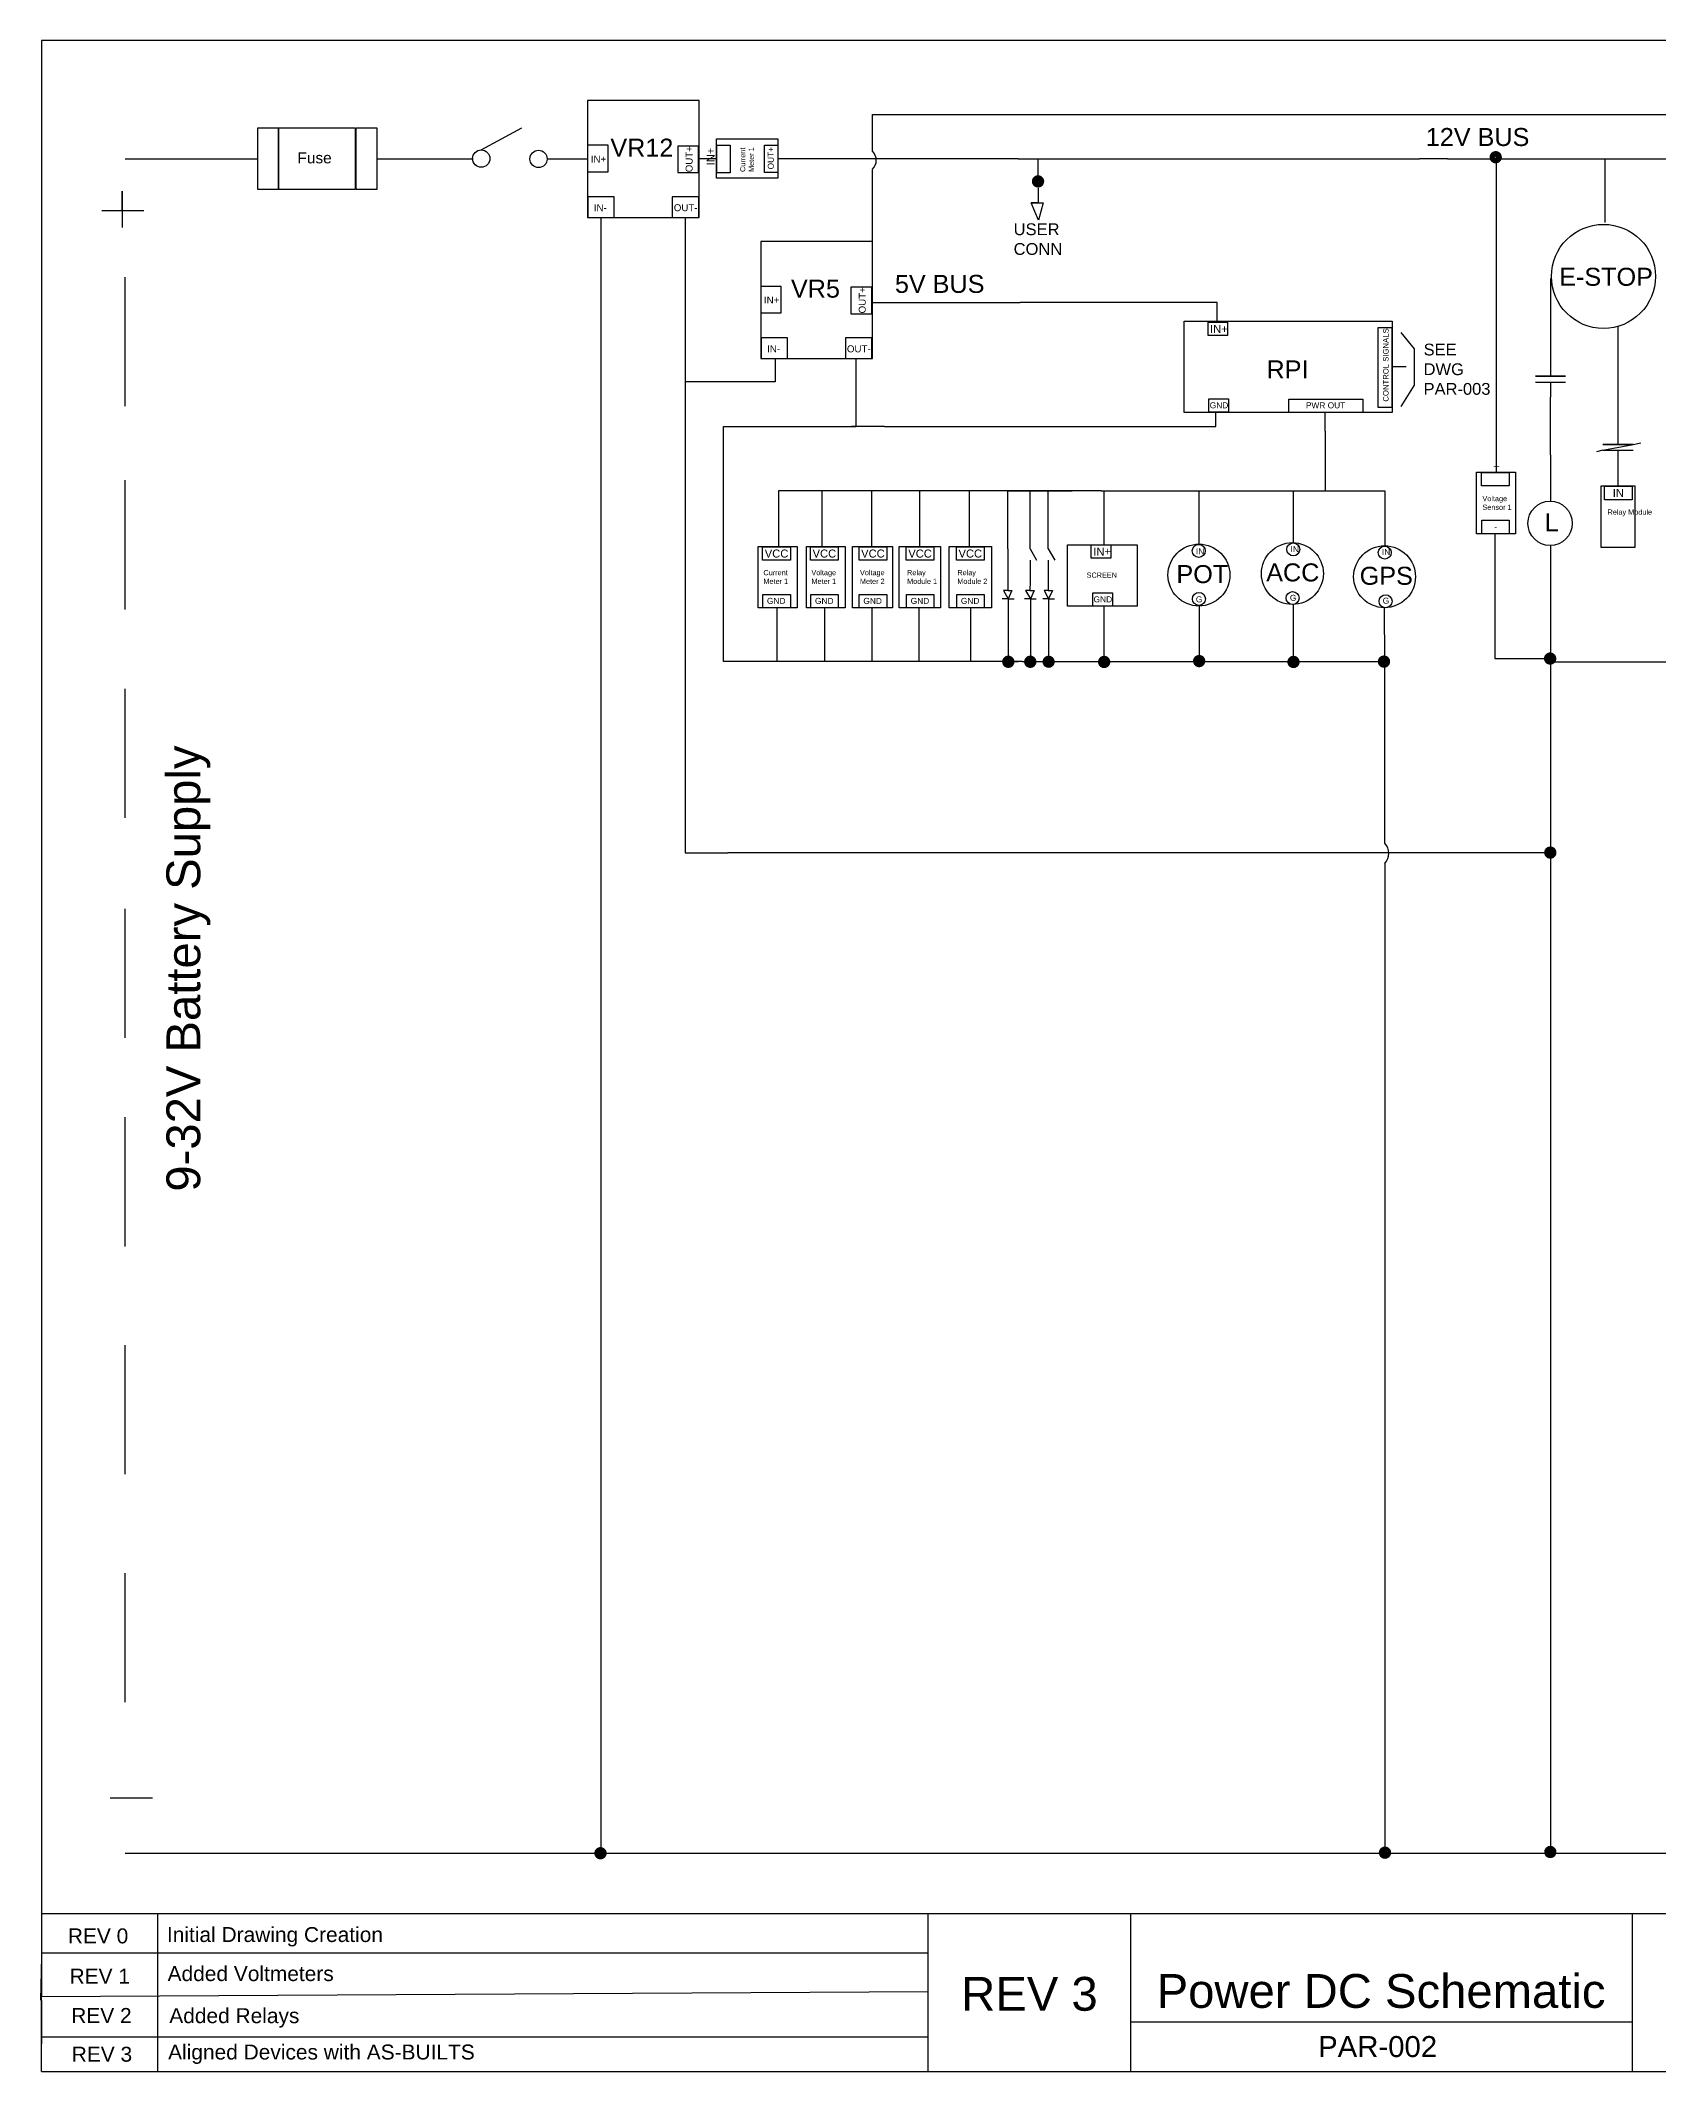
# Model space of a CAD drawing. Header units: inches. Extents: x -1.8 to 13.8, y -1.4 to 10.6.
# Drawn here: x -1.78 to 7.79, y -1.44 to 10.57 of the extents above; entities that cross this region are included whole.
import ezdxf

# ---------------------------------------------------------------- set-up
doc = ezdxf.new("R2010")
doc.units = ezdxf.units.IN
doc.header["$MEASUREMENT"] = 0
doc.styles.get("Standard").update_dxf_attribs({"font": 'arial.ttf'})

msp = doc.modelspace()

# ---------------------------------------------------------------- linework, layer by layer
for p, q in [((-1.772, 10.57), (-1.772, -0.51)), ((13.761, 10.57), (-1.772, 10.57)), ((3.143, 9.915), (3.143, 10.132)), ((3.143, 10.132), (10.438, 10.132)), ((0.829, 9.923), (1.069, 10.054)), ((-1.278, 9.87), (-0.498, 9.87)), ((0.212, 9.87), (0.781, 9.87)), ((1.219, 9.87), (1.455, 9.87)), ((2.22, 9.87), (2.118, 9.87)), ((2.873, 9.87), (2.584, 9.87)), ((3.237, 9.87), (2.873, 9.87)), ((4.005, 9.87), (3.237, 9.87)), ((4.005, 9.87), (5.717, 9.87)), ((4.123, 9.737), (4.123, 9.87)), ((5.717, 9.87), (6.379, 9.87)), ((6.545, 9.87), (6.379, 9.87)), ((6.545, 9.87), (6.787, 9.87)), ((6.787, 9.87), (7.003, 9.87)), ((6.832, 9.87), (6.832, 8.018)), ((7.003, 9.87), (11.778, 9.87)), ((7.475, 9.87), (7.475, 9.493)), ((3.143, 9.381), (3.143, 9.808)), ((1.536, 9.523), (1.536, -0.153)), ((2.035, 9.523), (2.035, 5.764)), ((7.154, 9.163), (7.154, 8.585)), ((3.143, 9.02), (4.016, 9.02)), ((5.182, 9.02), (4.016, 9.02)), ((5.182, 8.911), (5.182, 9.02)), ((7.553, 8.181), (7.553, 8.879)), ((2.567, 8.689), (2.567, 8.552)), ((3.046, 8.287), (3.046, 8.689)), ((2.567, 8.552), (2.035, 8.552)), ((7.154, 8.585), (7.065, 8.585)), ((7.065, 8.585), (7.154, 8.585)), ((7.065, 8.55), (7.154, 8.55)), ((7.243, 8.585), (7.154, 8.585)), ((7.154, 8.585), (7.243, 8.585)), ((7.154, 8.55), (7.243, 8.55)), ((7.154, 8.55), (7.154, 8.46)), ((7.154, 8.119), (7.154, 8.461)), ((5.174, 8.287), (5.174, 8.369)), ((5.821, 8.26), (5.821, 8.369)), ((2.262, 6.896), (2.262, 8.287)), ((2.262, 8.287), (3.046, 8.287)), ((3.214, 8.287), (3.019, 8.287)), ((3.214, 8.287), (4.947, 8.287)), ((4.947, 8.287), (5.174, 8.287)), ((5.821, 8.26), (5.821, 7.907)), ((7.553, 8.181), (7.464, 8.181)), ((7.464, 8.181), (7.553, 8.181)), ((7.464, 8.146), (7.642, 8.181)), ((7.642, 8.181), (7.553, 8.181)), ((7.553, 8.181), (7.642, 8.181)), ((7.642, 8.181), (7.687, 8.19)), ((7.154, 8.119), (7.154, 7.844)), ((7.464, 8.146), (7.425, 8.138)), ((7.464, 8.146), (7.553, 8.146)), ((7.552, 8.144), (7.552, 7.936)), ((7.553, 8.146), (7.642, 8.146)), ((3.943, 7.907), (2.587, 7.907)), ((2.587, 7.907), (2.587, 7.577)), ((2.846, 7.576), (2.846, 7.907)), ((3.14, 7.576), (3.14, 7.907)), ((3.424, 7.576), (3.424, 7.907)), ((3.717, 7.576), (3.717, 7.907)), ((4.485, 7.907), (3.943, 7.907)), ((3.943, 7.564), (3.943, 7.907)), ((3.943, 7.907), (4.324, 7.907)), ((4.274, 7.907), (3.994, 7.907)), ((4.075, 7.564), (4.075, 7.907)), ((4.495, 7.907), (4.132, 7.907)), ((4.183, 7.564), (4.183, 7.907)), ((4.495, 7.907), (5.073, 7.907)), ((4.514, 7.587), (4.514, 7.907)), ((5.073, 7.907), (5.073, 7.591)), ((5.073, 7.907), (5.632, 7.907)), ((5.632, 7.907), (5.632, 7.6)), ((5.632, 7.907), (6.173, 7.907)), ((6.173, 7.907), (6.173, 7.58)), ((6.825, 7.652), (6.825, 6.914)), ((7.154, 7.583), (7.154, 6.894)), ((3.943, 7.564), (3.943, 7.497)), ((3.943, 7.497), (3.943, 7.372)), ((4.075, 7.564), (4.113, 7.497)), ((4.075, 7.497), (4.075, 7.372)), ((4.183, 7.564), (4.222, 7.497)), ((4.183, 7.497), (4.183, 7.372)), ((3.943, 7.372), (3.943, 7.316)), ((4.075, 7.372), (4.074, 7.316)), ((4.183, 7.372), (4.183, 7.316)), ((2.579, 6.896), (2.579, 7.214)), ((2.862, 6.896), (2.862, 7.214)), ((3.142, 6.896), (3.142, 7.214)), ((3.42, 6.896), (3.42, 7.214)), ((3.724, 6.896), (3.724, 7.214)), ((3.946, 7.268), (3.911, 7.268)), ((3.943, 7.316), (3.918, 7.316)), ((3.918, 7.316), (3.946, 7.268)), ((3.943, 7.316), (3.968, 7.316)), ((3.968, 7.316), (3.946, 7.268)), ((3.946, 7.268), (3.981, 7.268)), ((3.946, 7.268), (3.946, 6.896)), ((4.077, 7.268), (4.042, 7.268)), ((4.074, 7.316), (4.049, 7.316)), ((4.049, 7.316), (4.077, 7.268)), ((4.074, 7.316), (4.099, 7.316)), ((4.099, 7.316), (4.077, 7.268)), ((4.077, 7.268), (4.112, 7.268)), ((4.077, 7.268), (4.077, 6.896)), ((4.185, 7.268), (4.15, 7.268)), ((4.183, 7.316), (4.158, 7.316)), ((4.158, 7.316), (4.185, 7.268)), ((4.183, 7.316), (4.208, 7.316)), ((4.208, 7.316), (4.185, 7.268)), ((4.185, 7.268), (4.22, 7.268)), ((4.185, 7.268), (4.185, 6.896)), ((4.514, 6.896), (4.514, 7.223)), ((5.077, 6.896), (5.077, 7.225)), ((5.633, 6.896), (5.633, 7.234)), ((6.173, 6.896), (6.171, 7.215)), ((4.028, 6.896), (2.262, 6.896)), ((3.946, 6.896), (4.005, 6.896)), ((4.028, 6.896), (4.514, 6.896)), ((4.514, 6.896), (5.077, 6.896)), ((5.077, 6.896), (5.633, 6.896)), ((5.633, 6.896), (6.173, 6.896)), ((6.173, 5.822), (6.173, 6.877)), ((6.825, 6.914), (7.152, 6.914)), ((7.154, 6.894), (7.475, 6.894)), ((7.154, 6.894), (7.154, 5.764)), ((7.471, 6.894), (8.294, 6.894)), ((2.035, 5.764), (2.288, 5.764)), ((7.154, 5.764), (2.288, 5.764)), ((6.173, 5.702), (6.173, -0.153)), ((7.154, 5.764), (7.154, -0.153)), ((-1.278, -0.154), (-0.498, -0.154)), ((-0.498, -0.154), (0.213, -0.154)), ((0.213, -0.154), (0.781, -0.154)), ((0.781, -0.154), (1.221, -0.153)), ((1.221, -0.153), (11.778, -0.153)), ((-1.772, -0.51), (13.761, -0.51)), ((-1.772, -0.51), (-1.772, -0.973)), ((-1.772, -0.51), (-1.772, -0.744)), ((-1.086, -0.51), (-1.086, -1.445)), ((3.472, -1.445), (3.472, -0.51)), ((4.671, -1.445), (4.671, -0.51)), ((7.639, -1.445), (7.639, -0.51)), ((-1.772, -0.767), (-1.777, -1.024)), ((-1.772, -0.744), (3.472, -0.744)), ((-1.772, -0.767), (-1.772, -1.001)), ((-1.772, -1.445), (-1.772, -0.973)), ((-1.772, -1.001), (3.472, -0.973)), ((-1.772, -1.024), (-1.772, -1.281)), ((4.671, -1.151), (7.639, -1.151)), ((-1.772, -1.241), (3.472, -1.241)), ((-1.772, -1.445), (13.761, -1.445))]:
    msp.add_line(p, q)
at = {"color": 251, "true_color": 0x636466}
for p, q in [((-1.294, 9.565), (-1.294, 9.68)), ((-1.294, 9.68), (-1.294, 9.464)), ((-1.415, 9.565), (-1.167, 9.565)), ((-1.278, 8.407), (-1.278, 9.171)), ((-1.278, 7.205), (-1.278, 7.969)), ((-1.278, 5.971), (-1.278, 6.734)), ((-1.278, 4.671), (-1.278, 5.434)), ((-1.278, 3.436), (-1.278, 4.2)), ((-1.278, 2.088), (-1.278, 2.851)), ((-1.278, 0.739), (-1.278, 1.503)), ((-1.365, 0.173), (-1.116, 0.173))]:
    msp.add_line(p, q, dxfattribs=at)
at = {"color": 242, "true_color": 0xcd2027}
for p, q in [((4.123, 9.698), (4.123, 9.612)), ((4.123, 9.611), (4.082, 9.611)), ((4.082, 9.611), (4.153, 9.611)), ((4.125, 9.508), (4.082, 9.611)), ((4.153, 9.611), (4.125, 9.508)), ((6.35, 8.746), (6.271, 8.843)), ((6.35, 8.532), (6.35, 8.746)), ((6.22, 8.642), (6.3, 8.642)), ((6.271, 8.405), (6.35, 8.532))]:
    msp.add_line(p, q, dxfattribs=at)
for points in [[(1.457, 9.523), (2.118, 9.523), (2.118, 10.216), (1.457, 10.216)], [(-0.493, 9.69), (-0.493, 10.054), (-0.371, 10.054), (-0.371, 9.69)], [(-0.371, 9.69), (-0.371, 10.054), (0.084, 10.054), (0.084, 9.69)], [(0.09, 9.69), (0.09, 10.054), (0.212, 10.054), (0.212, 9.69)], [(2.22, 9.757), (2.22, 9.989), (2.584, 9.989), (2.584, 9.757)], [(1.457, 9.951), (1.457, 9.793), (1.58, 9.793), (1.58, 9.951)], [(2.114, 9.789), (2.114, 9.946), (1.991, 9.946), (1.991, 9.789)], [(2.222, 9.788), (2.222, 9.952), (2.301, 9.952), (2.301, 9.788)], [(2.504, 9.79), (2.504, 9.952), (2.584, 9.952), (2.584, 9.79)], [(1.459, 9.523), (1.616, 9.523), (1.616, 9.646), (1.459, 9.646)], [(1.958, 9.523), (2.116, 9.523), (2.116, 9.646), (1.958, 9.646)], [(2.482, 8.689), (3.143, 8.689), (3.143, 9.381), (2.482, 9.381)], [(2.482, 9.116), (2.482, 8.959), (2.604, 8.959), (2.604, 9.116)], [(3.139, 8.954), (3.139, 9.112), (3.016, 9.112), (3.016, 8.954)], [(4.987, 8.911), (6.217, 8.911), (6.217, 8.369), (4.987, 8.369)], [(5.128, 8.905), (5.244, 8.905), (5.244, 8.825), (5.128, 8.825)], [(2.484, 8.689), (2.641, 8.689), (2.641, 8.811), (2.484, 8.811)], [(2.983, 8.689), (3.14, 8.689), (3.14, 8.811), (2.983, 8.811)], [(6.135, 8.4), (6.135, 8.872), (6.215, 8.872), (6.215, 8.4)], [(5.133, 8.45), (5.249, 8.45), (5.249, 8.371), (5.133, 8.371)], [(5.605, 8.449), (6.043, 8.449), (6.043, 8.369), (5.605, 8.369)], [(6.715, 8.016), (6.947, 8.016), (6.947, 7.652), (6.715, 7.652)], [(6.746, 8.014), (6.91, 8.014), (6.91, 7.935), (6.746, 7.935)], [(7.453, 7.936), (7.653, 7.936), (7.653, 7.572), (7.453, 7.572)], [(7.472, 7.934), (7.636, 7.934), (7.636, 7.854), (7.472, 7.854)], [(6.748, 7.732), (6.91, 7.732), (6.91, 7.652), (6.748, 7.652)], [(2.468, 7.577), (2.698, 7.577), (2.698, 7.214), (2.468, 7.214)], [(2.493, 7.576), (2.658, 7.576), (2.658, 7.496), (2.493, 7.496)], [(2.752, 7.577), (2.982, 7.577), (2.982, 7.214), (2.752, 7.214)], [(2.777, 7.576), (2.941, 7.576), (2.941, 7.496), (2.777, 7.496)], [(3.026, 7.577), (3.262, 7.577), (3.262, 7.214), (3.026, 7.214)], [(3.064, 7.576), (3.228, 7.576), (3.228, 7.496), (3.064, 7.496)], [(3.301, 7.577), (3.545, 7.577), (3.545, 7.214), (3.301, 7.214)], [(3.343, 7.576), (3.507, 7.576), (3.507, 7.496), (3.343, 7.496)], [(3.597, 7.577), (3.847, 7.577), (3.847, 7.214), (3.597, 7.214)], [(3.64, 7.576), (3.804, 7.576), (3.804, 7.496), (3.64, 7.496)], [(4.296, 7.586), (4.709, 7.586), (4.709, 7.223), (4.296, 7.223)], [(4.437, 7.587), (4.553, 7.587), (4.553, 7.508), (4.437, 7.508)], [(2.495, 7.293), (2.658, 7.293), (2.658, 7.214), (2.495, 7.214)], [(2.779, 7.293), (2.941, 7.293), (2.941, 7.214), (2.779, 7.214)], [(3.065, 7.293), (3.228, 7.293), (3.228, 7.214), (3.065, 7.214)], [(3.345, 7.293), (3.507, 7.293), (3.507, 7.214), (3.345, 7.214)], [(3.642, 7.293), (3.804, 7.293), (3.804, 7.214), (3.642, 7.214)], [(4.446, 7.302), (4.562, 7.302), (4.562, 7.223), (4.446, 7.223)]]:
    msp.add_lwpolyline(points, close=True)
at = {"const_width": 0.0338}
for points in [[(6.81, 9.88, 1), (6.849, 9.88, 1)], [(4.103, 9.737, 1), (4.142, 9.737, 1)], [(3.927, 6.895, 1), (3.966, 6.895, 1)], [(4.057, 6.895, 1), (4.096, 6.895, 1)], [(4.166, 6.895, 1), (4.204, 6.895, 1)], [(4.494, 6.894, 1), (4.533, 6.894, 1)], [(5.056, 6.899, 1), (5.095, 6.899, 1)], [(5.614, 6.894, 1), (5.653, 6.894, 1)], [(6.149, 6.896, 1), (6.188, 6.896, 1)], [(7.132, 6.914, 1), (7.171, 6.914, 1)], [(7.133, 5.766, 1), (7.172, 5.766, 1)], [(1.515, -0.154, 1), (1.554, -0.154, 1)], [(1.515, -0.154, 1), (1.554, -0.154, 1)], [(6.155, -0.151, 1), (6.194, -0.151, 1)], [(6.155, -0.151, 1), (6.194, -0.151, 1)], [(7.133, -0.147, 1), (7.172, -0.147, 1)], [(7.133, -0.147, 1), (7.172, -0.147, 1)]]:
    msp.add_lwpolyline(points, format="xyb", close=True, dxfattribs=at)
for centre, radius in [((0.829, 9.872), 0.051), ((1.168, 9.87), 0.051), ((7.467, 9.175), 0.308), ((7.151, 7.714), 0.131), ((5.074, 7.408), 0.183), ((5.073, 7.551), 0.0383), ((5.627, 7.417), 0.183), ((5.632, 7.56), 0.0383), ((6.172, 7.398), 0.183), ((6.173, 7.541), 0.0383), ((5.074, 7.267), 0.0383), ((5.628, 7.272), 0.0383), ((6.178, 7.253), 0.0383)]:
    msp.add_circle(centre, radius)
for centre, radius in [((3.09, 9.862), 0.0754), ((6.113, 5.762), 0.0845)]:
    msp.add_arc(centre, radius, 315, 45)

# ---------------------------------------------------------------- texts
at = {"attachment_point": 1}
for s, width, gutter_width, insert, char_height in [('VR12', 0.08638, 0.533, (1.593, 9.99), 0.1066), ('12V BUS', 0.80774, 0.533, (6.416, 10.053), 0.1066), ('Fuse', 1.09238, 0.326, (-0.258, 9.909), 0.0652), ('IN+', 0.01906, 0.206, (1.477, 9.89), 0.0412), ('IN-', 0.01906, 0.206, (1.495, 9.602), 0.0412), ('OUT-', 0.01906, 0.206, (1.968, 9.602), 0.0412), ('VR5', 0.08638, 0.533, (2.661, 9.156), 0.1066), ('5V BUS', 0.80774, 0.533, (3.276, 9.184), 0.1066), ('E-STOP', 0.08638, 0.533, (7.205, 9.226), 0.1066), ('IN+', 0.01906, 0.206, (2.501, 9.056), 0.0412), ('IN+', 0.03836, 0.237, (5.14, 8.888), 0.0473), ('IN-', 0.01906, 0.206, (2.52, 8.767), 0.0412), ('OUT-', 0.01906, 0.206, (2.992, 8.767), 0.0412), ('RPI', 0.08638, 0.533, (5.474, 8.678), 0.1066), ('GND', 0.02866, 0.177, (5.138, 8.43), 0.0354), ('     PWR OUT', 0.48921, 0.177, (5.638, 8.43), 0.03537), (' +', 0.03836, 0.237, (6.815, 8.074), 0.0473), ('Voltage Sensor 1', 0.25018, 0.154, (6.751, 7.876), 0.03084), ('IN', 0.03836, 0.237, (7.522, 7.917), 0.0473), ('-', 0.02866, 0.177, (6.821, 7.711), 0.0354), ('L', 0.08638, 0.533, (7.119, 7.773), 0.107), ('Relay Module', 0.25018, 0.154, (7.491, 7.796), 0.03084), ('IN+', 0.03836, 0.237, (4.449, 7.571), 0.0473), ('IN', 0.02866, 0.177, (5.616, 7.579), 0.0354), ('VCC', 0.03836, 0.237, (2.506, 7.559), 0.0473), ('VCC', 0.03836, 0.237, (2.789, 7.559), 0.0473), ('VCC', 0.03836, 0.237, (3.076, 7.559), 0.0473), ('VCC', 0.03836, 0.237, (3.355, 7.559), 0.0473), ('VCC', 0.03836, 0.237, (3.652, 7.559), 0.0473), ('POT', 0.08638, 0.533, (4.941, 7.467), 0.1066), ('IN', 0.02866, 0.177, (5.056, 7.567), 0.0354), ('ACC', 0.08638, 0.533, (5.472, 7.477), 0.1066), ('GPS', 0.08638, 0.533, (6.025, 7.457), 0.1066), ('IN', 0.02866, 0.177, (6.156, 7.563), 0.0354), ('Current Meter 1', 0.25018, 0.154, (2.498, 7.438), 0.03084), ('Voltage Meter 1', 0.25018, 0.154, (2.782, 7.438), 0.03084), ('Voltage Meter 2', 0.25018, 0.154, (3.069, 7.438), 0.03084), ('Relay Module 1', 0.25018, 0.154, (3.348, 7.438), 0.03084), ('Relay Module 2', 0.25018, 0.154, (3.645, 7.438), 0.03084), ('SCREEN', 0.02499, 0.154, (4.41, 7.423), 0.0308), ('GND', 0.02866, 0.177, (2.519, 7.273), 0.0354), ('GND', 0.02866, 0.177, (2.803, 7.273), 0.0354), ('GND', 0.02866, 0.177, (3.089, 7.273), 0.0354), ('GND', 0.02866, 0.177, (3.369, 7.273), 0.0354), ('GND', 0.02866, 0.177, (3.666, 7.273), 0.0354), ('GND', 0.02866, 0.177, (4.451, 7.282), 0.0354), ('G', 0.02866, 0.177, (5.056, 7.282), 0.0354), ('G', 0.02866, 0.177, (5.612, 7.291), 0.0354), ('G', 0.02866, 0.177, (6.161, 7.274), 0.0354), ('REV 0', 0.42519, 0.442, (-1.616, -0.599), 0.0885), ('Initial Drawing Creation', 1.6854, 0.442, (-1.03, -0.591), 0.0885), ('REV 1', 0.42519, 0.442, (-1.606, -0.837), 0.0885), ('Added Voltmeters', 1.6854, 0.442, (-1.026, -0.822), 0.0885), ('REV 3', 0.96093, 1, (3.668, -0.886), 0.2), ('Power DC Schematic', 2.84026, 1, (4.824, -0.869), 0.2), ('REV 2', 0.42519, 0.442, (-1.596, -1.07), 0.0885), ('Added Relays', 1.6854, 0.442, (-1.016, -1.071), 0.0885), ('REV 3', 0.42519, 0.442, (-1.593, -1.299), 0.0885), ('Aligned Devices with AS-BUILTS', 2.28495, 0.442, (-1.023, -1.286), 0.0885), ('PAR-002', 1.07738, 0.621, (5.779, -1.236), 0.1242)]:
    msp.add_mtext_dynamic_manual_height_columns(s, width=width, gutter_width=gutter_width, heights=[0], dxfattribs=dict(at, insert=insert, char_height=char_height))
at = {"attachment_point": 1, "rotation": 90}
for s, width, gutter_width, insert, char_height in [('OUT+', 0.01906, 0.206, (2.038, 9.791), 0.0412), (' IN+', 0.03836, 0.237, (2.162, 9.832), 0.0473), ('Current Meter 1', 0.25018, 0.154, (2.36, 9.793), 0.03084), ('OUT+', 0.02866, 0.177, (2.524, 9.808), 0.0354), ('OUT+', 0.01906, 0.206, (3.062, 8.956), 0.0412), ('CONTROL SIGNALS', 0.51832, 0.163, (6.163, 8.434), 0.03269)]:
    msp.add_mtext_dynamic_manual_height_columns(s, width=width, gutter_width=gutter_width, heights=[0], dxfattribs=dict(at, insert=insert, char_height=char_height))
at = {"color": 240, "true_color": 0xed1f24, "attachment_point": 1}
for s, width, gutter_width, insert, char_height in [('USER\\PCONN', 0.08638, 0.533, (3.978, 9.489), 0.07), ('SEE DWG PAR-003', 0.05652, 0.349, (6.403, 8.777), 0.06976)]:
    msp.add_mtext_dynamic_manual_height_columns(s, width=width, gutter_width=gutter_width, heights=[0], dxfattribs=dict(at, insert=insert, char_height=char_height))
at = {"color": 251, "true_color": 0x636466, "insert": (-1.033, 3.76), "char_height": 0.2, "attachment_point": 1, "rotation": 90}
msp.add_mtext_dynamic_manual_height_columns('9-32V Battery Supply', width=4.16056, gutter_width=1, heights=[0], dxfattribs=at)

doc.saveas('drawing.dxf')
